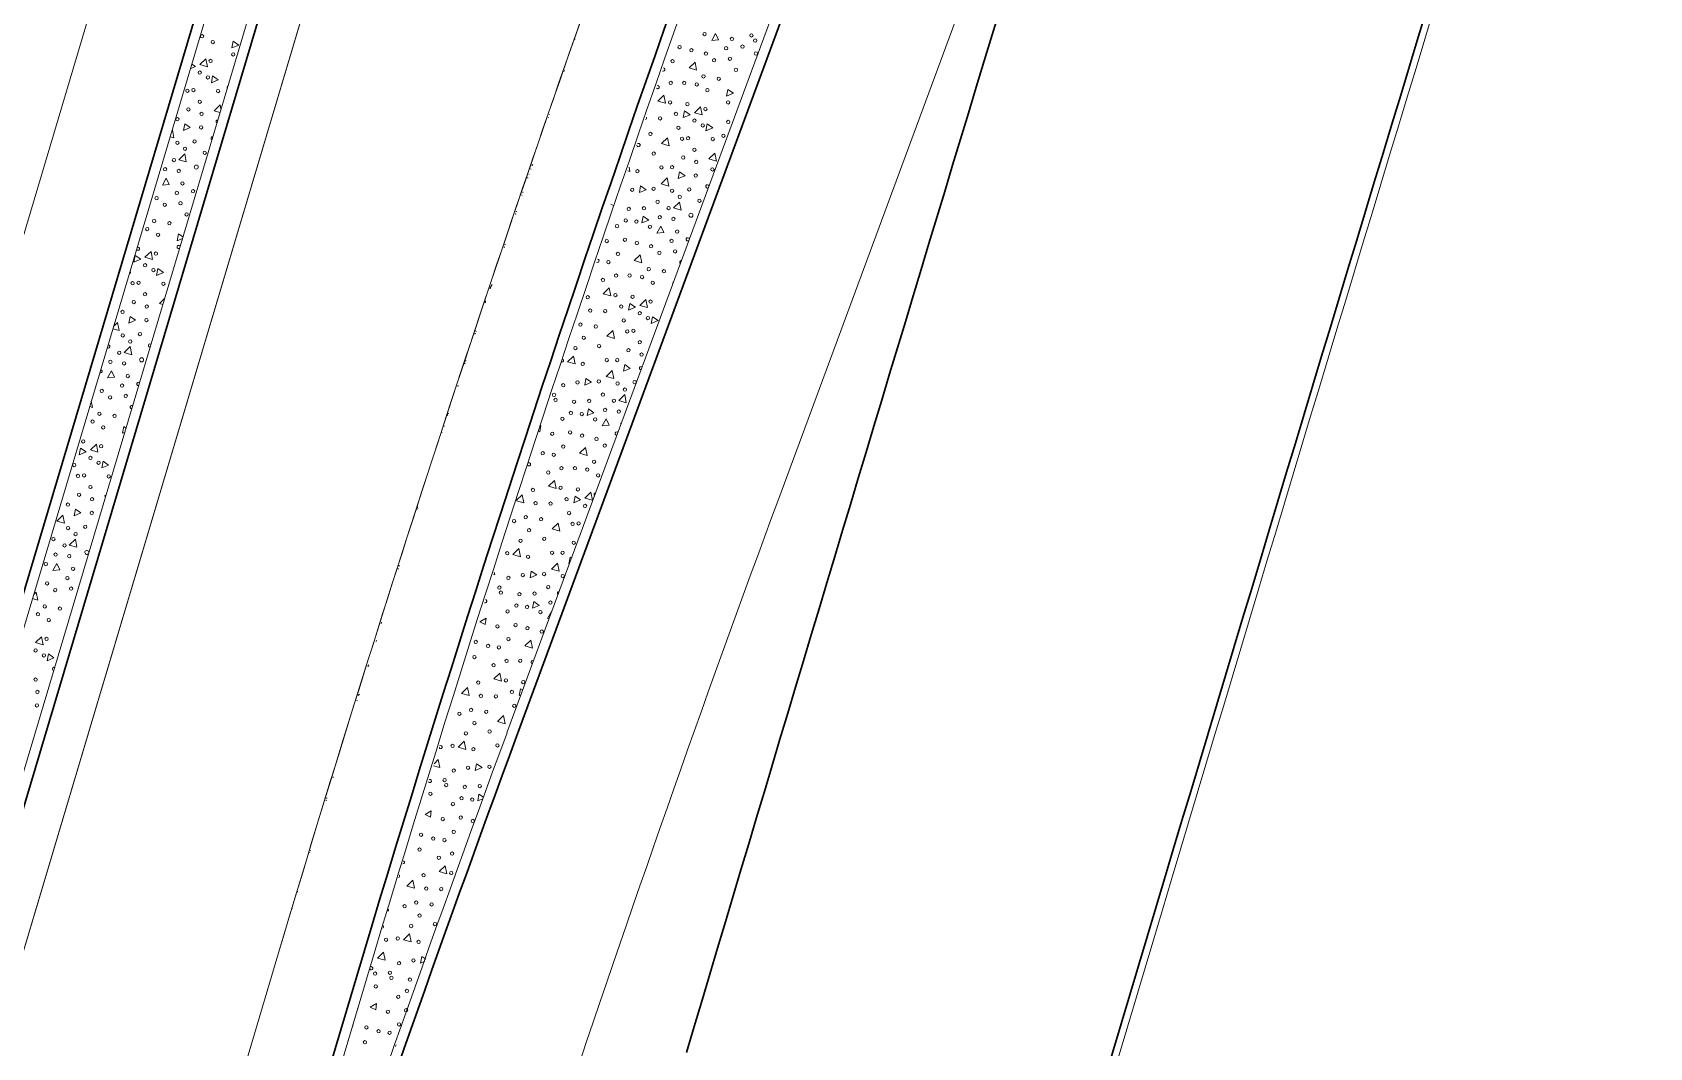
# Model space of a CAD drawing. Extents: x 2536801 to 2538856, y 7112140 to 7131569.
# Drawn here: x 2537110.8 to 2537269.2, y 7112542.1 to 7112641.4 of the extents above; entities that cross this region are included whole.
import ezdxf

# ---------------------------------------------------------------- set-up
doc = ezdxf.new("R2010")
doc.units = 0
doc.header["$LTSCALE"] = 100
doc.header["$MEASUREMENT"] = 0
for name, color, linetype, lineweight in [('D_BOC_FR', 3, 'Continuous', 13), ('D_CTB_1', 2, 'Continuous', 0), ('D_EOS_ML', 7, 'Continuous', 30), ('D_EOS_RMP', 1, 'Continuous', 30), ('D_EOT_ML', 7, 'Continuous', 13), ('D_EOT_RMP', 1, 'Continuous', 13), ('D_FOC_FR', 3, 'Continuous', 30), ('D_FOC_RMP', 1, 'Continuous', 30), ('D_RIPRAP_1', 7, 'Continuous', 0)]:
    doc.layers.add(name, color=color, linetype=linetype, lineweight=lineweight)

msp = doc.modelspace()

# ---------------------------------------------------------------- linework, layer by layer
at = {"layer": 'D_BOC_FR', "lineweight": 0, "extrusion": (0, 0, -1)}
msp.add_arc((-2556345.59, 7106835.08), 19961.33, 16.576561, 17.666491, dxfattribs=at)
at = {"layer": 'D_CTB_1', "linetype": 'Continuous', "lineweight": 0, "ltscale": 0.025}
for p, q in [((2536983.67, 7112159.49), (2537239.58, 7113017.84)), ((2537038.94, 7112330.89), (2537243.42, 7113016.7)), ((2537157.3, 7112572.86), (2537284.77, 7112917.54)), ((2537167.77, 7112624.47), (2537167.46, 7112624.57)), ((2537075.36, 7112320.03), (2537143.55, 7112548.76))]:
    msp.add_line(p, q, dxfattribs=at)
at = {"layer": 'D_CTB_1', "linetype": 'Continuous', "lineweight": 0, "ltscale": 0.025, "extrusion": (0, 0, -1)}
for centre, radius, start, end in [((-2539059.22, 7111977.61), 1999, 16.6018, 21.42703), ((-2539037.83, 7111877.4), 2005, 16.57656, 20.29547)]:
    msp.add_arc(centre, radius, start, end, dxfattribs=at)
at = {"layer": 'D_EOS_ML'}
msp.add_line((2537034.15, 7112332.32), (2537238.62, 7113018.13), dxfattribs=at)
at = {"layer": 'D_EOS_RMP'}
for p, q in [((2537039.9, 7112330.61), (2537244.37, 7113016.42)), ((2537158.24, 7112572.51), (2537285.71, 7112917.2))]:
    msp.add_line(p, q, dxfattribs=at)
at = {"layer": 'D_EOS_RMP', "extrusion": (0, 0, -1)}
for centre, radius, start, end in [((-2539059.22, 7111977.61), 2000, 16.6018, 21.42703), ((-2539037.83, 7111877.4), 2004, 16.57656, 20.29547)]:
    msp.add_arc(centre, radius, start, end, dxfattribs=at)
at = {"layer": 'D_EOT_ML'}
msp.add_line((2537024.57, 7112335.18), (2537229.04, 7113020.99), dxfattribs=at)
at = {"layer": 'D_EOT_RMP'}
for p, q in [((2537043.74, 7112329.46), (2537243.82, 7113000.56)), ((2537183.92, 7112595.81), (2537224.28, 7112704.94)), ((2537066.74, 7112322.61), (2537135.02, 7112551.65))]:
    msp.add_line(p, q, dxfattribs=at)
at = {"layer": 'D_EOT_RMP', "extrusion": (0, 0, -1)}
for centre, radius, start, end in [((-2539051.65, 7111980.21), 2000, 16.6018, 21.42703), ((-2539051.65, 7111980.21), 2000, 16.6018, 21.42703), ((-2539051.65, 7111980.21), 2000, 16.6018, 21.42703), ((-2539046.62, 7111906.96), 1986, 16.57656, 20.29505)]:
    msp.add_arc(centre, radius, start, end, dxfattribs=at)
at = {"layer": 'D_FOC_FR', "extrusion": (0, 0, -1)}
for radius, end in [(19962, 17.666491), (20002, 17.065442)]:
    msp.add_arc((-2556345.59, 7106835.08), radius, 16.576561, end, dxfattribs=at)
at = {"layer": 'D_FOC_RMP'}
msp.add_line((2537074.4, 7112320.32), (2537142.59, 7112549.04), dxfattribs=at)
at = {"layer": 'D_RIPRAP_1', "color": 7, "linetype": 'Continuous', "lineweight": 0}
for p, q in [((2537160.52, 7112602.33), (2537160.37, 7112602.4)), ((2537160.61, 7112602.95), (2537160.52, 7112602.33)), ((2537160.55, 7112602.92), (2537160.61, 7112602.95)), ((2537154.63, 7112583.74), (2537155.25, 7112584.1)), ((2537155.25, 7112584.1), (2537155.17, 7112583.47)), ((2537155.17, 7112583.47), (2537154.63, 7112583.74)), ((2537149.28, 7112564.88), (2537149.89, 7112565.24)), ((2537149.89, 7112565.24), (2537149.81, 7112564.62)), ((2537149.81, 7112564.62), (2537149.28, 7112564.88)), ((2537143.92, 7112546.02), (2537144.54, 7112546.39)), ((2537144.54, 7112546.39), (2537144.45, 7112545.76)), ((2537144.45, 7112545.76), (2537143.92, 7112546.02))]:
    msp.add_line(p, q, dxfattribs=at)
at = {"layer": 'D_RIPRAP_1', "color": 7, "lineweight": 13, "flags": 128}
msp.add_lwpolyline([(2537243.82, 7113000.56), (2537231.31, 7112958.61), (2537202.74, 7112862.78), (2537174.17, 7112766.95), (2537145.6, 7112671.11), (2537117.03, 7112575.28), (2537088.45, 7112479.45), (2537059.88, 7112383.62), (2537043.74, 7112329.46), (2537059.88, 7112383.62), (2537088.45, 7112479.45), (2537117.03, 7112575.28), (2537145.6, 7112671.11), (2537174.17, 7112766.95), (2537202.74, 7112862.78), (2537231.31, 7112958.61)], close=True, dxfattribs=at)
msp.add_lwpolyline([(2537165.98, 7112646.73, -0.008554), (2537189.88, 7112710.85), (2537201.42, 7112740.23), (2537237.95, 7112833.32), (2537265.57, 7112903.71, 0.011106), (2537296.39, 7112987.69, -0.011106), (2537265.57, 7112903.71), (2537237.95, 7112833.32), (2537201.42, 7112740.23), (2537189.88, 7112710.85, 0.008554), (2537165.98, 7112646.73, 0.012501), (2537135.02, 7112551.65, -0.012501)], format="xyb", close=True, dxfattribs=at)
at = {"layer": 'D_RIPRAP_1', "color": 7, "linetype": 'Continuous', "lineweight": 0, "flags": 128}
for points in [[(2537178.02, 7112640.69), (2537177.35, 7112640.63), (2537177.73, 7112641.31)], [(2537130.36, 7112639.9), (2537130.49, 7112640.56), (2537131.03, 7112640.18)], [(2537127.96, 7112638.05), (2537127.21, 7112638.27), (2537127.8, 7112638.84)], [(2537175.88, 7112637.73), (2537175.13, 7112637.94), (2537175.72, 7112638.52)], [(2537128.35, 7112636.5), (2537128.47, 7112637.16), (2537129.01, 7112636.78)], [(2537172.83, 7112634.5), (2537172.09, 7112634.71), (2537172.67, 7112635.28)], [(2537178.81, 7112635.19), (2537178.93, 7112635.85), (2537179.48, 7112635.48)], [(2537174.57, 7112633.09), (2537174.7, 7112633.75), (2537175.24, 7112633.37)], [(2537176.41, 7112633.35), (2537175.66, 7112633.56), (2537176.25, 7112634.14)], [(2537125.62, 7112631.82), (2537125.75, 7112632.48), (2537126.29, 7112632.1)], [(2537176.79, 7112631.8), (2537176.91, 7112632.46), (2537177.46, 7112632.08)], [(2537173.19, 7112630.33), (2537172.44, 7112630.54), (2537173.03, 7112631.11)], [(2537125.9, 7112628.74), (2537125.15, 7112628.95), (2537125.74, 7112629.53)], [(2537177.81, 7112628.83), (2537177.07, 7112629.05), (2537177.65, 7112629.62)], [(2537124.21, 7112626.54), (2537123.55, 7112626.48), (2537123.92, 7112627.16)], [(2537173.14, 7112626.39), (2537172.39, 7112626.61), (2537172.98, 7112627.18)], [(2537174.07, 7112627.12), (2537174.19, 7112627.78), (2537174.74, 7112627.4)], [(2537170.27, 7112625.75), (2537170.39, 7112626.41), (2537170.94, 7112626.03)], [(2537174.35, 7112624.04), (2537173.6, 7112624.25), (2537174.19, 7112624.82)], [(2537170.51, 7112622.77), (2537170.64, 7112623.43), (2537171.18, 7112623.05)], [(2537172.66, 7112621.84), (2537171.99, 7112621.78), (2537172.37, 7112622.46)], [(2537120.77, 7112618.94), (2537120.89, 7112619.6), (2537121.43, 7112619.22)], [(2537122.6, 7112619.2), (2537121.85, 7112619.41), (2537122.44, 7112619.98)], [(2537170.52, 7112618.88), (2537169.77, 7112619.09), (2537170.36, 7112619.66)], [(2537122.99, 7112617.64), (2537123.11, 7112618.3), (2537123.65, 7112617.93)], [(2537167.48, 7112615.64), (2537166.73, 7112615.85), (2537167.32, 7112616.43)], [(2537169.22, 7112614.24), (2537169.34, 7112614.9), (2537169.88, 7112614.52)], [(2537171.05, 7112614.5), (2537170.3, 7112614.71), (2537170.89, 7112615.28)], [(2537120.27, 7112612.97), (2537120.39, 7112613.63), (2537120.93, 7112613.25)], [(2537171.44, 7112612.94), (2537171.56, 7112613.6), (2537172.1, 7112613.22)], [(2537167.83, 7112611.47), (2537167.08, 7112611.68), (2537167.67, 7112612.26)], [(2537120.55, 7112609.88), (2537119.8, 7112610.1), (2537120.39, 7112610.67)], [(2537163.99, 7112608.97), (2537163.24, 7112609.18), (2537163.83, 7112609.75)], [(2537118.86, 7112607.68), (2537118.19, 7112607.63), (2537118.56, 7112608.31)], [(2537167.78, 7112607.54), (2537167.03, 7112607.75), (2537167.62, 7112608.32)], [(2537168.72, 7112608.26), (2537168.84, 7112608.92), (2537169.38, 7112608.54)], [(2537164.92, 7112606.9), (2537165.04, 7112607.56), (2537165.58, 7112607.18)], [(2537168.99, 7112605.18), (2537168.25, 7112605.39), (2537168.83, 7112605.97)], [(2537165.16, 7112603.92), (2537165.28, 7112604.58), (2537165.82, 7112604.2)], [(2537167.3, 7112602.98), (2537166.64, 7112602.92), (2537167.01, 7112603.6)], [(2537115.41, 7112600.08), (2537115.53, 7112600.74), (2537116.08, 7112600.37)], [(2537117.24, 7112600.34), (2537116.5, 7112600.56), (2537117.09, 7112601.13)], [(2537165.16, 7112600.02), (2537164.41, 7112600.23), (2537165, 7112600.81)], [(2537117.63, 7112598.79), (2537117.75, 7112599.45), (2537118.29, 7112599.07)], [(2537162.12, 7112596.78), (2537161.37, 7112597), (2537161.96, 7112597.57)], [(2537163.86, 7112595.38), (2537163.98, 7112596.04), (2537164.52, 7112595.66)], [(2537165.69, 7112595.64), (2537164.94, 7112595.85), (2537165.53, 7112596.43)], [(2537113.97, 7112593.39), (2537113.22, 7112593.6), (2537113.81, 7112594.17)], [(2537114.91, 7112594.11), (2537115.03, 7112594.77), (2537115.57, 7112594.39)], [(2537162.48, 7112592.62), (2537161.73, 7112592.83), (2537162.32, 7112593.4)], [(2537115.19, 7112591.03), (2537114.44, 7112591.24), (2537115.03, 7112591.81)], [(2537158.63, 7112590.11), (2537157.89, 7112590.32), (2537158.47, 7112590.9)], [(2537113.5, 7112588.83), (2537112.83, 7112588.77), (2537113.21, 7112589.45)], [(2537162.42, 7112588.68), (2537161.67, 7112588.9), (2537162.26, 7112589.47)], [(2537159.56, 7112588.04), (2537159.68, 7112588.7), (2537160.22, 7112588.32)], [(2537159.8, 7112585.06), (2537159.92, 7112585.72), (2537160.46, 7112585.34)], [(2537111.89, 7112581.49), (2537111.14, 7112581.7), (2537111.73, 7112582.27)], [(2537159.8, 7112581.16), (2537159.06, 7112581.38), (2537159.64, 7112581.95)], [(2537112.27, 7112579.93), (2537112.39, 7112580.59), (2537112.94, 7112580.21)], [(2537156.76, 7112577.93), (2537156.01, 7112578.14), (2537156.6, 7112578.71)], [(2537153.59, 7112576.51), (2537152.84, 7112576.73), (2537153.43, 7112577.3)], [(2537157.12, 7112573.76), (2537156.37, 7112573.97), (2537156.96, 7112574.55)], [(2537153.28, 7112571.25), (2537152.53, 7112571.47), (2537153.12, 7112572.04)], [(2537154.2, 7112569.19), (2537154.32, 7112569.85), (2537154.86, 7112569.47)], [(2537151.4, 7112559.07), (2537150.66, 7112559.29), (2537151.24, 7112559.86)], [(2537148.23, 7112557.66), (2537147.49, 7112557.87), (2537148.08, 7112558.44)], [(2537147.92, 7112552.4), (2537147.17, 7112552.61), (2537147.76, 7112553.18)], [(2537145.38, 7112550.61), (2537144.63, 7112550.83), (2537145.22, 7112551.4)]]:
    msp.add_lwpolyline(points, close=True, dxfattribs=at)
for points in [[(2537163.96, 7112640.75), (2537163.94, 7112640.74)], [(2537163.95, 7112640.79), (2537163.97, 7112640.78)], [(2537126.43, 7112638.33), (2537126.79, 7112638.08), (2537126.29, 7112637.87)], [(2537162.9, 7112637.6), (2537162.87, 7112637.61)], [(2537162.9, 7112637.69), (2537162.94, 7112637.73)], [(2537129.19, 7112633.59), (2537128.62, 7112633.75), (2537129.21, 7112634.32), (2537129.29, 7112633.92)], [(2537124.5, 7112631.86), (2537124.53, 7112631.88), (2537124.69, 7112631.1), (2537124.31, 7112631.21)], [(2537159.73, 7112628.4), (2537159.82, 7112628.49)], [(2537159.67, 7112628.05), (2537159.61, 7112628.06)], [(2537169.27, 7112628.22), (2537169.35, 7112627.82), (2537169.15, 7112627.88)], [(2537122.06, 7112623.65), (2537122.07, 7112623.58), (2537122.04, 7112623.59)], [(2537125.52, 7112621.26), (2537125.01, 7112621.04), (2537125.13, 7112621.7), (2537125.56, 7112621.4)], [(2537155.73, 7112616.38), (2537155.64, 7112616.37), (2537155.85, 7112616.74)], [(2537173.53, 7112616.73), (2537173.58, 7112617), (2537173.62, 7112616.97)], [(2537123.59, 7112614.8), (2537123.26, 7112614.89), (2537123.77, 7112615.39)], [(2537118.77, 7112612.64), (2537119.17, 7112613.03), (2537119.33, 7112612.24), (2537118.71, 7112612.42)], [(2537153.25, 7112609.05), (2537153.11, 7112608.99)], [(2537153.21, 7112609.31), (2537153.31, 7112609.23)], [(2537116.59, 7112605.32), (2537116.71, 7112604.72), (2537116.44, 7112604.8)], [(2537119.86, 7112602.27), (2537119.65, 7112602.19), (2537119.77, 7112602.85), (2537119.98, 7112602.7)], [(2537150.96, 7112602.27), (2537150.9, 7112602.29)], [(2537151.1, 7112602.93), (2537151.13, 7112602.96), (2537151.15, 7112602.84)], [(2537117.99, 7112596.01), (2537117.9, 7112596.04), (2537118.04, 7112596.17)], [(2537158.25, 7112595.63), (2537158.79, 7112596.15), (2537158.95, 7112595.37), (2537158.23, 7112595.57)], [(2537148.52, 7112594.7), (2537148.42, 7112594.73)], [(2537148.52, 7112595.04), (2537148.56, 7112594.83)], [(2537163.43, 7112589.44), (2537163.36, 7112589.41), (2537163.48, 7112590.07), (2537163.63, 7112589.96)], [(2537156.04, 7112588.59), (2537156.1, 7112588.33), (2537155.97, 7112588.36)], [(2537110.95, 7112586.42), (2537111.2, 7112586.65), (2537111.36, 7112585.87), (2537110.83, 7112586.02)], [(2537161.45, 7112584.08), (2537161.28, 7112584.07), (2537161.65, 7112584.75), (2537161.68, 7112584.69)], [(2537145.03, 7112583.58), (2537144.98, 7112583.6), (2537145.06, 7112583.67)], [(2537142.74, 7112576.53), (2537142.86, 7112576.65)], [(2537158.69, 7112576.6), (2537158.5, 7112576.53), (2537158.62, 7112577.19), (2537158.85, 7112577.03)], [(2537142.66, 7112576), (2537142.58, 7112576.02)], [(2537150.16, 7112569.85), (2537150.58, 7112570.26), (2537150.74, 7112569.47), (2537150.1, 7112569.65)], [(2537140.27, 7112568.55), (2537140.28, 7112568.51), (2537140.25, 7112568.51)], [(2537154.95, 7112566.42), (2537154.44, 7112566.2), (2537154.56, 7112566.86), (2537155, 7112566.56)], [(2537138.01, 7112561.18), (2537137.98, 7112561.16)], [(2537138.04, 7112561.36), (2537138.06, 7112561.34)], [(2537136.79, 7112557.29), (2537136.77, 7112557.29)], [(2537136.79, 7112557.35), (2537136.82, 7112557.38)], [(2537145.94, 7112556.39), (2537145.94, 7112556.38), (2537145.94, 7112556.38)], [(2537149.26, 7112550.51), (2537148.84, 7112550.33), (2537148.96, 7112550.99), (2537149.34, 7112550.73)], [(2537142.19, 7112544.2), (2537142.25, 7112544.16), (2537142.17, 7112544.13)]]:
    msp.add_lwpolyline(points, dxfattribs=at)
at = {"layer": 'D_RIPRAP_1', "color": 7, "lineweight": 0, "flags": 128}
msp.add_lwpolyline([(2537143.55, 7112548.76), (2537075.36, 7112320.03), (2537077.45, 7112319.41), (2537116.15, 7112449.42)], dxfattribs=at)
at = {"layer": 'D_RIPRAP_1', "color": 7, "linetype": 'Continuous', "lineweight": 0}
for centre, radius in [((2537127.44, 7112641.04), 0.163), ((2537176.66, 7112641.26), 0.163), ((2537181.24, 7112641.13), 0.163), ((2537128.49, 7112640.47), 0.163), ((2537174.21, 7112639.99), 0.163), ((2537175.37, 7112639.67), 0.163), ((2537176.78, 7112639.35), 0.163), ((2537178.77, 7112639.87), 0.163), ((2537179.33, 7112640.79), 0.163), ((2537180.37, 7112640.03), 0.163), ((2537181.61, 7112640.62), 0.163), ((2537181.68, 7112639.36), 0.163), ((2537128.28, 7112638.63), 0.163), ((2537130.5, 7112639.27), 0.163), ((2537173.52, 7112638.6), 0.163), ((2537177.59, 7112638.7), 0.163), ((2537179.13, 7112638.85), 0.163), ((2537179.72, 7112637.76), 0.163), ((2537127.22, 7112637.49), 0.163), ((2537128.02, 7112637.02), 0.163), ((2537173.34, 7112636.48), 0.163), ((2537174.67, 7112636.48), 0.163), ((2537175.89, 7112636.34), 0.163), ((2537176.55, 7112637.11), 0.163), ((2537178.04, 7112636.89), 0.163), ((2537126, 7112635.72), 0.163), ((2537126.59, 7112635.78), 0.163), ((2537127.21, 7112634.64), 0.163), ((2537129.01, 7112635.68), 0.163), ((2537176.94, 7112635.77), 0.163), ((2537178.95, 7112634.57), 0.163), ((2537126.11, 7112633.88), 0.163), ((2537127.39, 7112633.45), 0.163), ((2537172.29, 7112633.01), 0.163), ((2537173.27, 7112634.57), 0.163), ((2537173.85, 7112633.44), 0.163), ((2537174.97, 7112634.4), 0.163), ((2537176.73, 7112633.92), 0.163), ((2537125.02, 7112632.92), 0.163), ((2537127.35, 7112632.12), 0.163), ((2537171.35, 7112631.49), 0.163), ((2537174.09, 7112632.09), 0.163), ((2537175.66, 7112632.79), 0.163), ((2537176.47, 7112632.32), 0.163), ((2537178.97, 7112632.66), 0.163), ((2537125.03, 7112630.62), 0.163), ((2537125.77, 7112630.03), 0.163), ((2537126.71, 7112630.75), 0.163), ((2537174.45, 7112631.02), 0.163), ((2537175.04, 7112631.07), 0.163), ((2537175.66, 7112629.94), 0.163), ((2537177.46, 7112630.98), 0.163), ((2537178.5, 7112631.31), 0.163), ((2537124.68, 7112628.93), 0.163), ((2537126.87, 7112628.24), 0.199), ((2537127.7, 7112629.64), 0.163), ((2537171.67, 7112629.57), 0.163), ((2537174.56, 7112629.18), 0.163), ((2537175.84, 7112628.74), 0.163), ((2537123.82, 7112628.03), 0.163), ((2537125.16, 7112627.87), 0.163), ((2537170.08, 7112627.83), 0.163), ((2537172.43, 7112628.21), 0.163), ((2537173.47, 7112628.22), 0.163), ((2537175.79, 7112627.41), 0.163), ((2537177.42, 7112628.01), 0.163), ((2537122.98, 7112625.2), 0.163), ((2537124.97, 7112625.72), 0.163), ((2537125.52, 7112626.64), 0.163), ((2537126.56, 7112625.87), 0.163), ((2537169.57, 7112626.02), 0.163), ((2537171.66, 7112626.12), 0.163), ((2537173.48, 7112625.92), 0.163), ((2537174.22, 7112625.33), 0.163), ((2537175.16, 7112626.05), 0.163), ((2537123.79, 7112624.55), 0.163), ((2537125.33, 7112624.7), 0.163), ((2537125.92, 7112623.61), 0.163), ((2537169.23, 7112624.14), 0.163), ((2537170.71, 7112624.21), 0.163), ((2537172.06, 7112624.84), 0.163), ((2537173.13, 7112624.23), 0.163), ((2537175.32, 7112623.53), 0.199), ((2537176.15, 7112624.94), 0.163), ((2537122.08, 7112622.18), 0.163), ((2537122.75, 7112622.95), 0.163), ((2537124.24, 7112622.74), 0.163), ((2537168.08, 7112622.46), 0.163), ((2537168.93, 7112623.03), 0.163), ((2537169.98, 7112622.91), 0.163), ((2537171.3, 7112622.4), 0.163), ((2537172.26, 7112623.33), 0.163), ((2537173.6, 7112623.17), 0.163), ((2537173.97, 7112621.93), 0.163), ((2537123.13, 7112621.62), 0.163), ((2537167.08, 7112621), 0.163), ((2537168.85, 7112621.13), 0.163), ((2537170.02, 7112620.81), 0.163), ((2537171.42, 7112620.5), 0.163), ((2537173.42, 7112621.01), 0.163), ((2537122.92, 7112619.77), 0.163), ((2537167.24, 7112618.94), 0.163), ((2537168.17, 7112619.75), 0.163), ((2537172.23, 7112619.85), 0.163), ((2537173.77, 7112619.99), 0.163), ((2537121.86, 7112618.64), 0.163), ((2537122.67, 7112618.16), 0.163), ((2537166.7, 7112617.2), 0.163), ((2537167.99, 7112617.62), 0.163), ((2537169.31, 7112617.63), 0.163), ((2537170.53, 7112617.48), 0.163), ((2537171.19, 7112618.25), 0.163), ((2537172.68, 7112618.04), 0.163), ((2537120.64, 7112616.87), 0.163), ((2537121.23, 7112616.92), 0.163), ((2537121.86, 7112615.79), 0.163), ((2537123.65, 7112616.83), 0.163), ((2537167.92, 7112615.71), 0.163), ((2537171.58, 7112616.92), 0.163), ((2537119.66, 7112614.06), 0.163), ((2537120.75, 7112615.03), 0.163), ((2537122.03, 7112614.59), 0.163), ((2537165.21, 7112615.5), 0.163), ((2537165.46, 7112614.19), 0.163), ((2537166.93, 7112614.15), 0.163), ((2537168.49, 7112614.59), 0.163), ((2537169.61, 7112615.55), 0.163), ((2537171.37, 7112615.07), 0.163), ((2537121.99, 7112613.26), 0.163), ((2537164.49, 7112612.83), 0.163), ((2537166, 7112612.64), 0.163), ((2537168.74, 7112613.24), 0.163), ((2537170.31, 7112613.94), 0.163), ((2537171.11, 7112613.46), 0.163), ((2537119.68, 7112611.77), 0.163), ((2537120.41, 7112611.17), 0.163), ((2537121.36, 7112611.89), 0.163), ((2537164.82, 7112611.54), 0.163), ((2537169.09, 7112612.16), 0.163), ((2537169.68, 7112612.22), 0.163), ((2537170.3, 7112611.09), 0.163), ((2537119.33, 7112610.07), 0.163), ((2537121.52, 7112609.38), 0.199), ((2537164, 7112610.52), 0.163), ((2537166.32, 7112610.72), 0.163), ((2537167.08, 7112609.36), 0.163), ((2537168.11, 7112609.36), 0.163), ((2537169.2, 7112610.32), 0.163), ((2537170.48, 7112609.89), 0.163), ((2537118.46, 7112609.18), 0.163), ((2537119.8, 7112609.02), 0.163), ((2537120.16, 7112607.78), 0.163), ((2537164.72, 7112608.97), 0.163), ((2537117.62, 7112606.34), 0.163), ((2537119.61, 7112606.86), 0.163), ((2537162.81, 7112606.89), 0.163), ((2537164.21, 7112607.16), 0.163), ((2537166.3, 7112607.26), 0.163), ((2537168.13, 7112607.06), 0.163), ((2537168.86, 7112606.47), 0.163), ((2537169.8, 7112607.19), 0.163), ((2537118.43, 7112605.7), 0.163), ((2537119.97, 7112605.84), 0.163), ((2537161.92, 7112605.95), 0.163), ((2537162.06, 7112605.46), 0.163), ((2537163.88, 7112605.28), 0.163), ((2537165.36, 7112605.36), 0.163), ((2537166.7, 7112605.98), 0.163), ((2537167.77, 7112605.37), 0.163), ((2537116.72, 7112603.33), 0.163), ((2537117.39, 7112604.1), 0.163), ((2537118.88, 7112603.89), 0.163), ((2537162.73, 7112603.61), 0.163), ((2537163.57, 7112604.18), 0.163), ((2537164.63, 7112604.06), 0.163), ((2537165.94, 7112603.55), 0.163), ((2537166.91, 7112604.47), 0.163), ((2537168.25, 7112604.31), 0.163), ((2537115.8, 7112601.39), 0.163), ((2537117.77, 7112602.76), 0.163), ((2537161.73, 7112602.14), 0.163), ((2537163.49, 7112602.28), 0.163), ((2537164.66, 7112601.96), 0.163), ((2537166.07, 7112601.64), 0.163), ((2537116.5, 7112599.78), 0.163), ((2537117.56, 7112600.92), 0.163), ((2537160.8, 7112600.23), 0.163), ((2537161.88, 7112600.08), 0.163), ((2537162.81, 7112600.89), 0.163), ((2537166.88, 7112600.99), 0.163), ((2537114.93, 7112599.08), 0.163), ((2537117.31, 7112599.31), 0.163), ((2537161.34, 7112598.35), 0.163), ((2537162.63, 7112598.77), 0.163), ((2537163.96, 7112598.77), 0.163), ((2537165.17, 7112598.63), 0.163), ((2537165.84, 7112599.4), 0.163), ((2537115.29, 7112598.01), 0.163), ((2537115.88, 7112598.07), 0.163), ((2537116.5, 7112596.93), 0.163), ((2537118.3, 7112597.97), 0.163), ((2537159.85, 7112596.64), 0.163), ((2537162.56, 7112596.86), 0.163), ((2537164.25, 7112596.69), 0.163), ((2537166.22, 7112598.06), 0.163), ((2537114.3, 7112595.21), 0.163), ((2537115.39, 7112596.17), 0.163), ((2537116.67, 7112595.73), 0.163), ((2537160.11, 7112595.34), 0.163), ((2537161.58, 7112595.3), 0.163), ((2537163.14, 7112595.73), 0.163), ((2537164.95, 7112595.08), 0.163), ((2537116.63, 7112594.4), 0.163), ((2537158, 7112593.6), 0.163), ((2537159.14, 7112593.97), 0.163), ((2537160.64, 7112593.78), 0.163), ((2537163.38, 7112594.38), 0.163), ((2537112.89, 7112591.83), 0.163), ((2537114.32, 7112592.91), 0.163), ((2537115.05, 7112592.32), 0.163), ((2537116, 7112593.04), 0.163), ((2537159.47, 7112592.69), 0.163), ((2537160.96, 7112591.86), 0.163), ((2537163.73, 7112593.31), 0.163), ((2537164.32, 7112593.36), 0.163), ((2537113.1, 7112590.32), 0.163), ((2537113.97, 7112591.22), 0.163), ((2537157.33, 7112590.45), 0.163), ((2537158.64, 7112591.67), 0.163), ((2537161.72, 7112590.5), 0.163), ((2537162.75, 7112590.5), 0.163), ((2537163.84, 7112591.47), 0.163), ((2537112.14, 7112589.39), 0.163), ((2537114.44, 7112590.16), 0.163), ((2537114.81, 7112588.93), 0.163), ((2537159.37, 7112590.11), 0.163), ((2537112.26, 7112587.49), 0.163), ((2537114.26, 7112588.01), 0.163), ((2537156.56, 7112587.09), 0.163), ((2537157.45, 7112588.03), 0.163), ((2537158.85, 7112588.31), 0.163), ((2537160.94, 7112588.41), 0.163), ((2537161.34, 7112587.13), 0.163), ((2537162.77, 7112588.21), 0.163), ((2537113.07, 7112586.84), 0.163), ((2537114.61, 7112586.99), 0.163), ((2537156.71, 7112586.6), 0.163), ((2537158.52, 7112586.43), 0.163), ((2537160, 7112586.5), 0.163), ((2537161.55, 7112585.62), 0.163), ((2537111.37, 7112584.47), 0.163), ((2537112.03, 7112585.24), 0.163), ((2537112.42, 7112583.91), 0.163), ((2537113.52, 7112585.03), 0.163), ((2537157.37, 7112584.75), 0.163), ((2537158.22, 7112585.32), 0.163), ((2537159.27, 7112585.2), 0.163), ((2537160.58, 7112584.69), 0.163), ((2537156.37, 7112583.29), 0.163), ((2537158.14, 7112583.42), 0.163), ((2537159.3, 7112583.1), 0.163), ((2537160.71, 7112582.78), 0.163), ((2537111.14, 7112580.93), 0.163), ((2537112.21, 7112582.06), 0.163), ((2537154.25, 7112581.76), 0.163), ((2537155.45, 7112581.37), 0.163), ((2537156.52, 7112581.23), 0.163), ((2537157.45, 7112582.04), 0.163), ((2537111.95, 7112580.45), 0.163), ((2537154.11, 7112580.29), 0.163), ((2537155.99, 7112579.49), 0.163), ((2537157.27, 7112579.91), 0.163), ((2537158.6, 7112579.92), 0.163), ((2537111.14, 7112578.08), 0.163), ((2537154.49, 7112577.79), 0.163), ((2537157.2, 7112578), 0.163), ((2537158.89, 7112577.83), 0.163), ((2537111.32, 7112576.88), 0.163), ((2537154.75, 7112576.48), 0.163), ((2537156.22, 7112576.44), 0.163), ((2537157.78, 7112576.87), 0.163), ((2537111.27, 7112575.55), 0.163), ((2537152.64, 7112574.74), 0.163), ((2537153.78, 7112575.11), 0.163), ((2537155.28, 7112574.93), 0.163), ((2537158.02, 7112575.52), 0.163), ((2537153.28, 7112572.81), 0.163), ((2537154.11, 7112573.83), 0.163), ((2537155.6, 7112573), 0.163), ((2537151.97, 7112571.59), 0.163), ((2537154.01, 7112571.26), 0.163), ((2537156.36, 7112571.64), 0.163), ((2537151.2, 7112568.24), 0.163), ((2537152.09, 7112569.18), 0.163), ((2537153.49, 7112569.45), 0.163), ((2537155.59, 7112569.55), 0.163), ((2537149.81, 7112566.9), 0.163), ((2537151.35, 7112567.75), 0.163), ((2537152.86, 7112566.46), 0.163), ((2537153.16, 7112567.57), 0.163), ((2537154.64, 7112567.65), 0.163), ((2537152.01, 7112565.9), 0.163), ((2537153.91, 7112566.34), 0.163), ((2537151.01, 7112564.43), 0.163), ((2537152.78, 7112564.57), 0.163), ((2537153.95, 7112564.25), 0.163), ((2537148.89, 7112562.9), 0.163), ((2537150.09, 7112562.52), 0.163), ((2537151.17, 7112562.37), 0.163), ((2537152.09, 7112563.18), 0.163), ((2537148.75, 7112561.44), 0.163), ((2537150.63, 7112560.64), 0.163), ((2537151.92, 7112561.05), 0.163), ((2537149.13, 7112558.93), 0.163), ((2537151.84, 7112559.15), 0.163), ((2537149.39, 7112557.62), 0.163), ((2537150.86, 7112557.58), 0.163), ((2537147.28, 7112555.89), 0.163), ((2537148.42, 7112556.26), 0.163), ((2537149.92, 7112556.07), 0.163), ((2537147.92, 7112553.96), 0.163), ((2537148.75, 7112554.98), 0.163), ((2537150.24, 7112554.15), 0.163), ((2537145.46, 7112552.61), 0.163), ((2537146.61, 7112552.74), 0.163), ((2537148.65, 7112552.4), 0.163), ((2537144.38, 7112549.31), 0.163), ((2537145.84, 7112549.38), 0.163), ((2537146.73, 7112550.32), 0.163), ((2537148.14, 7112550.6), 0.163), ((2537144.45, 7112548.05), 0.163), ((2537145.99, 7112548.89), 0.163), ((2537147.5, 7112547.61), 0.163), ((2537147.8, 7112548.72), 0.163), ((2537146.65, 7112547.04), 0.163), ((2537145.65, 7112545.57), 0.163), ((2537146.74, 7112544.33), 0.163), ((2537147.42, 7112545.71), 0.163), ((2537143.54, 7112544.04), 0.163), ((2537144.73, 7112543.66), 0.163), ((2537145.81, 7112543.51), 0.163), ((2537143.39, 7112542.58), 0.163)]:
    msp.add_circle(centre, radius, dxfattribs=at)
at = {"layer": 'D_RIPRAP_1', "color": 7, "lineweight": 0}
msp.add_arc((2539059.22, 7111977.61), 1999, 158.57297, 163.3982, dxfattribs=at)
at = {"layer": 'D_RIPRAP_1', "color": 7, "linetype": 'Continuous', "lineweight": 0}
for centre, radius, start, end in [((2537126.52, 7112639.1), 0.163, 310.8407, 15.9557), ((2537172.6, 7112637.79), 0.163, 242.2628, 79.6975), ((2537130.05, 7112636.02), 0.163, 124.0543, 202.7421), ((2537172.06, 7112636.06), 0.163, 220.4947, 101.4656), ((2537161.41, 7112633.24), 0.163, 68.1105, 83.0454), ((2537128.98, 7112632.71), 0.163, 88.6995, 238.0969), ((2537161.41, 7112633.24), 0.163, 239.2818, 254.5607), ((2537170.82, 7112633.05), 0.163, 291.7035, 30.2568), ((2537128.48, 7112631.06), 0.163, 88.8132, 237.9832), ((2537170.18, 7112630.4), 0.163, 182.8782, 139.0821), ((2537159.43, 7112627.35), 0.163, 231.5523, 253.6837), ((2537159.43, 7112627.35), 0.163, 68.9875, 90.7749), ((2537158.78, 7112625.64), 0.163, 251.5928, 276.0253), ((2537158.78, 7112625.64), 0.163, 46.6459, 70.7345), ((2537176.93, 7112626.35), 0.163, 6.0022, 313.4069), ((2537158.28, 7112623.74), 0.163, 195.7615, 229.187), ((2537158.28, 7112623.74), 0.163, 93.4842, 126.5657), ((2537125.15, 7112620.42), 0.163, 28.7643, 298.0321), ((2537157.17, 7112620.5), 0.163, 89.9893, 127.1745), ((2537175.01, 7112621.17), 0.163, 1.9904, 317.4187), ((2537121.16, 7112620.25), 0.163, 208.0969, 118.6995), ((2537157.17, 7112620.5), 0.163, 195.1527, 232.6819), ((2537166.16, 7112619.08), 0.163, 237.9264, 84.0339), ((2537174.37, 7112618.91), 0.163, 80.6983, 238.7108), ((2537120.29, 7112617.94), 0.163, 275.0843, 51.7121), ((2537155.06, 7112615.09), 0.163, 299.3148, 23.0124), ((2537154.14, 7112612.09), 0.163, 260.4913, 308.0442), ((2537154.14, 7112612.09), 0.163, 14.627, 61.836), ((2537118.25, 7112610.69), 0.163, 232.1531, 94.6433), ((2537122.34, 7112610.78), 0.163, 55.2219, 271.5745), ((2537162.68, 7112609.3), 0.163, 273.0564, 48.9038), ((2537117.49, 7112608.25), 0.163, 243.4809, 83.3155), ((2537170.44, 7112608.56), 0.163, 46.8207, 272.5884), ((2537121.2, 7112607.02), 0.163, 50.2858, 276.5106), ((2537152.64, 7112606.79), 0.163, 135.3854, 187.2858), ((2537120.56, 7112604.75), 0.163, 61.5127, 265.2837), ((2537151.63, 7112603.99), 0.163, 102.1243, 220.5469), ((2537168.61, 7112603.08), 0.163, 119.915, 199.4941), ((2537119.79, 7112601.56), 0.163, 131.7289, 195.0675), ((2537168.06, 7112602.16), 0.163, 42.8182, 276.5909), ((2537159.46, 7112599.15), 0.163, 212.4206, 112.7492), ((2537166.01, 7112596.21), 0.163, 93.8961, 225.513), ((2537116.16, 7112590.52), 0.199, 3.2633, 323.5332), ((2537146.75, 7112589.06), 0.163, 207.7602, 253.4204), ((2537146.75, 7112589.06), 0.163, 71.7717, 117.7758), ((2537155.16, 7112585.76), 0.163, 248.884, 76.2859), ((2537162.42, 7112586.52), 0.163, 90.6784, 228.7306), ((2537144.64, 7112581.83), 0.163, 135.5993, 189.5927), ((2537143.85, 7112579.4), 0.163, 122.0358, 203.1562), ((2537159.82, 7112579.77), 0.163, 55.1503, 264.2588), ((2537112.94, 7112579.12), 0.163, 69.2255, 257.5709), ((2537150.81, 7112571.47), 0.163, 196.3305, 128.8393), ((2537149.74, 7112568.16), 0.163, 214.8269, 110.3429), ((2537139.5, 7112566.4), 0.163, 289.327, 314.1547), ((2537139.5, 7112566.4), 0.163, 11.0373, 36.209), ((2537147.1, 7112560.2), 0.163, 266.3337, 58.8362), ((2537146.62, 7112558.86), 0.163, 285.2879, 39.8819), ((2537136.27, 7112555.85), 0.163, 272.1639, 276.9676), ((2537136.27, 7112555.85), 0.163, 48.2244, 53.3721), ((2537145.55, 7112555.55), 0.163, 300.9342, 24.2357), ((2537145.06, 7112553.9), 0.163, 289.1017, 36.0681), ((2537135.42, 7112552.82), 0.163, 241.8327, 242.9768), ((2537135.42, 7112552.82), 0.163, 82.2152, 83.7033), ((2537144.01, 7112549.82), 0.163, 202.5011, 122.6687), ((2537146.56, 7112542.2), 0.163, 132.518, 189.5218)]:
    msp.add_arc(centre, radius, start, end, dxfattribs=at)
at = {"layer": 'D_RIPRAP_1', "color": 7, "lineweight": 0, "extrusion": (0, 0, -1)}
msp.add_arc((-2539037.83, 7111877.4), 2005, 16.57656, 20.29547, dxfattribs=at)

doc.saveas('drawing.dxf')
